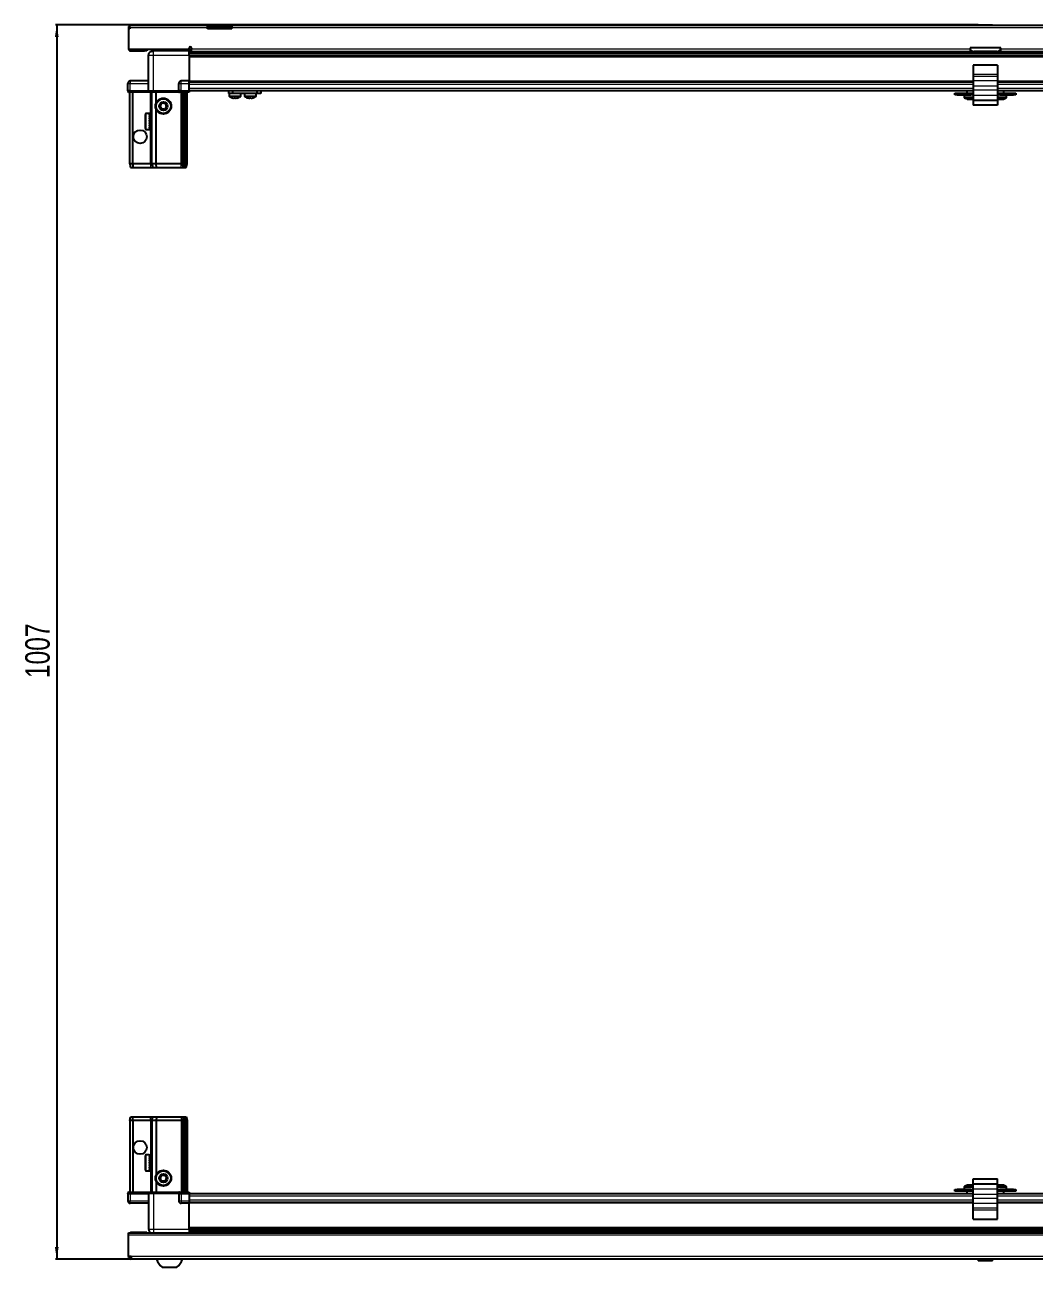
# Model space of a CAD drawing. Header units: millimetres. Extents: x 1214 to 5587, y -75 to 1843.
# Drawn here: x 1286 to 2110, y -75 to 938 of the extents above; entities that cross this region are included whole.
import ezdxf

# ---------------------------------------------------------------- set-up
doc = ezdxf.new("R2010")
doc.units = ezdxf.units.MM
doc.layers.add('FORMAT', color=7, linetype='Continuous')
doc.styles.add('SLDTEXTSTYLE0', font='TXT', dxfattribs={"width": 0.75})
doc.dimstyles.new('SLDDIMSTYLE0', dxfattribs={"dimtxt": 20, "dimasz": 10, "dimexe": 0, "dimexo": 0.0625, "dimgap": 5, "dimtad": 2, "dimdec": 1, "dimrnd": 1e-09, "dimzin": 12, "dimdsep": 46, "dimtxsty": 'SLDTEXTSTYLE0', "dimsah": 1, "dimcen": 0.09, "dimadec": 0, "dimazin": 3, "dimtfac": 1, "dimtofl": 0, "dimtmove": 0, "dimatfit": 3, "dimfxl": 0, "dimfrac": 2, "dimtolj": 1, "dimtzin": 12, "dimarcsym": 0})

# ---------------------------------------------------------------- blocks, each defined once
blk = doc.blocks.new('_D_9')
at = {"layer": 'FORMAT'}
for p, q in [((2064.1, 938.2), (1310.9, 938.2)), ((1311.9, 938.2), (1311.9, -68.8)), ((1372.5, -68.8), (1310.9, -68.8))]:
    blk.add_line(p, q, dxfattribs=at)
for points in [[(1311.9, 938.2), (1310.3, 928.2), (1313.4, 928.2)], [(1311.9, -68.8), (1313.4, -58.8), (1310.3, -58.8)]]:
    blk.add_solid(points, dxfattribs=at)
at = {"layer": 'FORMAT', "insert": (1286.1, 405.2), "char_height": 20, "attachment_point": 1, "rotation": 90, "style": 'SLDTEXTSTYLE0'}
blk.add_mtext('1007', dxfattribs=at)

msp = doc.modelspace()

# ---------------------------------------------------------------- linework, layer by layer
at = {"color": 7, "linetype": 'Continuous', "lineweight": 25}
for p, q in [((1371.37, 935.84), (1370.37, 935.84)), ((1370.37, 935.84), (1370.37, 934.94)), ((1370.37, 934.94), (1370.37, 918.44)), ((1371.37, 934.94), (1370.37, 934.94)), ((1371.37, 935.84), (1371.37, 934.94)), ((1371.97, 937.94), (1434.87, 937.94)), ((1434.87, 935.84), (1434.87, 937.94)), ((1434.87, 937.94), (1444.87, 937.94)), ((1444.87, 936.44), (1434.87, 936.44)), ((1434.87, 934.94), (1434.87, 935.84)), ((1454.87, 934.94), (1434.87, 934.94)), ((1444.87, 937.94), (1454.87, 937.94)), ((1454.87, 936.44), (1444.87, 936.44)), ((1454.87, 937.94), (2684.87, 937.94)), ((1454.87, 937.94), (1454.87, 935.84)), ((1454.87, 934.94), (1454.87, 935.84)), ((2064.09, 938.24), (2064.09, 937.94)), ((2064.09, 938.24), (2075.66, 938.24)), ((2075.66, 937.94), (2075.66, 938.24)), ((1370.37, 918.44), (1419.87, 918.44)), ((1372.47, 916.94), (1383.37, 916.94)), ((1385.37, 916.94), (1383.37, 916.94)), ((1385.37, 918.44), (1385.37, 916.94)), ((1386.87, 884.44), (1386.87, 913.44)), ((1390.62, 918.44), (1390.62, 916.94)), ((1419.87, 916.94), (1390.87, 916.94)), ((1417.12, 916.94), (1417.12, 918.44)), ((1419.87, 918.44), (1419.87, 919.29)), ((1419.87, 918.44), (1419.87, 916.94)), ((1419.87, 916.29), (1443.75, 916.29)), ((2719.87, 914.49), (1419.87, 914.49)), ((2719.87, 914.46), (1419.87, 914.46)), ((1419.87, 913.44), (1419.87, 892.44)), ((1421.87, 919.29), (1421.87, 918.54)), ((1421.87, 916.44), (1421.87, 918.54)), ((1421.87, 916.44), (2057.37, 916.44)), ((1438.38, 916.44), (1438.38, 916.29)), ((1438.54, 916.44), (1438.54, 916.29)), ((1438.74, 916.44), (1438.74, 916.29)), ((1439.29, 916.44), (1439.29, 916.29)), ((1439.71, 916.44), (1439.71, 916.29)), ((1440.6, 916.44), (1440.6, 916.29)), ((1441.18, 916.44), (1441.18, 916.29)), ((1442.32, 916.44), (1442.32, 916.29)), ((1443.01, 916.44), (1443.01, 916.29)), ((1443.75, 916.29), (1444.29, 916.29)), ((1444.29, 916.44), (1444.29, 916.29)), ((1444.29, 916.29), (1444.3, 916.29)), ((1444.3, 916.29), (1445.03, 916.29)), ((1444.48, 916.44), (1444.48, 916.29)), ((1444.98, 916.44), (1444.98, 916.29)), ((1445.03, 916.44), (1445.03, 916.29)), ((1445.03, 916.29), (1446, 916.29)), ((1445.03, 916.29), (1445.03, 916.29)), ((1446, 916.29), (2693.75, 916.29)), ((1446.32, 916.44), (1446.32, 916.29)), ((1446.33, 916.44), (1446.33, 916.29)), ((1447.03, 916.44), (1447.03, 916.29)), ((1448.21, 916.44), (1448.21, 916.29)), ((1448.82, 916.44), (1448.82, 916.29)), ((1449.77, 916.44), (1449.77, 916.29)), ((1450.22, 916.44), (1450.22, 916.29)), ((1450.85, 916.44), (1450.85, 916.29)), ((1451.1, 916.44), (1451.1, 916.29)), ((1451.35, 916.44), (1451.35, 916.29)), ((1451.37, 916.44), (1451.37, 916.29)), ((2082.37, 919.44), (2057.37, 919.44)), ((2057.37, 919.44), (2057.37, 918.54)), ((2057.37, 918.54), (2057.37, 916.44)), ((2079.37, 916.44), (2060.37, 916.44)), ((2082.37, 918.54), (2082.37, 919.44)), ((2082.37, 916.44), (2082.37, 918.54)), ((2082.37, 916.44), (2717.87, 916.44)), ((2079.87, 905.39), (2059.87, 905.39)), ((2059.87, 905.39), (2059.87, 897.66)), ((2079.87, 905.39), (2079.87, 897.66)), ((1386.87, 892.44), (1371.87, 892.44)), ((1419.87, 892.44), (1413.37, 892.44)), ((1419.87, 890.44), (1419.87, 892.44)), ((2059.87, 897.66), (2059.87, 896.22)), ((2059.87, 896.22), (2059.87, 892.45)), ((2059.87, 892.45), (2059.87, 888.12)), ((2079.87, 897.66), (2079.87, 896.22)), ((2079.87, 896.22), (2079.87, 892.45)), ((2079.87, 892.45), (2079.87, 888.12)), ((1369.87, 884.44), (1369.87, 890.44)), ((1369.87, 884.44), (1369.87, 884.1)), ((1371.87, 884.44), (1369.87, 884.44)), ((1369.87, 884.44), (1369.87, 884.1)), ((1369.87, 884.44), (1369.87, 884.44)), ((1369.87, 884.1), (1370.37, 883.24)), ((1369.87, 884.1), (1370.37, 883.24)), ((1370.37, 883.24), (1371.87, 883.24)), ((1371.37, 824.94), (1371.37, 883.24)), ((1371.87, 884.44), (1386.67, 884.44)), ((1386.67, 883.24), (1371.87, 883.24)), ((1373.87, 824.94), (1373.87, 883.24)), ((1386.67, 884.44), (1386.87, 884.44)), ((1386.87, 883.24), (1386.67, 883.24)), ((1386.87, 884.44), (1386.87, 883.24)), ((1386.87, 884.44), (1390.87, 884.44)), ((1390.87, 883.24), (1386.87, 883.24)), ((1389.37, 824.94), (1389.37, 883.24)), ((1390.87, 884.44), (1411.17, 884.44)), ((1411.17, 883.24), (1390.87, 883.24)), ((1392.87, 874.44), (1392.87, 883.24)), ((1411.17, 884.44), (1411.37, 884.44)), ((1411.37, 883.24), (1411.17, 883.24)), ((1411.37, 884.44), (1411.37, 890.44)), ((1411.37, 884.44), (1411.37, 883.24)), ((1413.37, 884.44), (1411.37, 884.44)), ((1411.37, 884.44), (1413.37, 884.44)), ((1411.37, 883.24), (1412.05, 883.24)), ((1419.87, 883.24), (1412.05, 883.24)), ((1413.37, 884.44), (1419.87, 884.44)), ((1413.37, 884.1), (1419.87, 884.1)), ((1414.37, 824.94), (1414.37, 883.24)), ((1415.37, 824.94), (1415.37, 883.24)), ((1416.87, 824.94), (1416.87, 883.24)), ((1418.37, 824.94), (1418.37, 883.24)), ((1419.87, 891.79), (2059.87, 891.79)), ((1419.87, 884.44), (1419.87, 890.44)), ((1419.87, 884.59), (2059.87, 884.59)), ((1419.87, 884.44), (1419.87, 884.1)), ((1419.87, 884.1), (1419.87, 883.24)), ((1452.32, 882.09), (1452.32, 884.59)), ((1455.32, 882.09), (1452.32, 882.09)), ((1452.67, 882.09), (1452.67, 880.18)), ((1455.32, 884.59), (1455.32, 882.09)), ((1475.52, 882.09), (1455.32, 882.09)), ((1462.17, 880.18), (1462.17, 882.09)), ((1465.12, 882.09), (1465.12, 880.18)), ((1465.17, 882.09), (1465.17, 880.18)), ((1474.67, 880.18), (1474.67, 882.09)), ((1475.52, 882.09), (1475.52, 884.59)), ((1478.52, 882.09), (1475.52, 882.09)), ((1478.52, 884.59), (1478.52, 882.09)), ((2044.87, 881.09), (2044.87, 882.59)), ((2044.87, 882.59), (2046.87, 882.59)), ((2046.87, 882.59), (2046.87, 881.09)), ((2046.87, 882.59), (2058.12, 882.59)), ((2054.87, 884.59), (2054.87, 882.59)), ((2058.12, 881.09), (2058.12, 882.59)), ((2058.12, 882.59), (2059.87, 882.59)), ((2059.87, 888.12), (2059.87, 884.89)), ((2059.87, 884.89), (2059.87, 880.57)), ((2079.87, 891.79), (2719.87, 891.79)), ((2079.87, 888.12), (2079.87, 884.89)), ((2079.87, 884.89), (2079.87, 880.57)), ((2079.87, 884.59), (2719.87, 884.59)), ((2079.87, 882.59), (2081.62, 882.59)), ((2081.62, 882.59), (2081.62, 881.09)), ((2081.62, 882.59), (2092.87, 882.59)), ((2084.87, 882.59), (2084.87, 884.59)), ((2092.87, 881.09), (2092.87, 882.59)), ((2092.87, 882.59), (2094.87, 882.59)), ((2094.87, 882.59), (2094.87, 881.09)), ((2046.87, 881.09), (2044.87, 881.09)), ((2046.87, 881.09), (2058.12, 881.09)), ((2052.62, 881.09), (2052.62, 879.18)), ((2059.87, 881.09), (2058.12, 881.09)), ((2059.87, 880.57), (2059.87, 876.59)), ((2079.87, 876.59), (2059.87, 876.59)), ((2059.87, 876.59), (2059.87, 872.59)), ((2079.87, 872.59), (2059.87, 872.59)), ((2081.62, 881.09), (2079.87, 881.09)), ((2079.87, 880.57), (2079.87, 876.59)), ((2079.87, 877.79), (2080.12, 877.71)), ((2079.87, 876.59), (2079.87, 872.59)), ((2081.62, 881.09), (2092.87, 881.09)), ((2087.12, 879.18), (2087.12, 881.09)), ((2094.87, 881.09), (2092.87, 881.09)), ((1384.17, 853.74), (1384.17, 865.14)), ((1387.87, 865.94), (1384.97, 865.94)), ((1387.37, 865.84), (1387.87, 865.84)), ((1387.37, 865.84), (1387.37, 865.68)), ((1387.37, 865.68), (1387.87, 865.68)), ((1387.37, 865.19), (1387.87, 865.19)), ((1387.37, 865.19), (1387.37, 864.81)), ((1387.37, 864.81), (1387.87, 864.81)), ((1387.37, 863.97), (1387.87, 863.97)), ((1387.37, 863.97), (1387.37, 863.42)), ((1387.37, 863.42), (1387.87, 863.42)), ((1387.37, 862.31), (1387.87, 862.31)), ((1387.37, 862.31), (1387.37, 861.63)), ((1387.37, 861.63), (1387.87, 861.63)), ((1387.87, 865.84), (1387.87, 865.94)), ((1387.87, 865.68), (1387.87, 865.84)), ((1387.87, 865.19), (1387.87, 865.68)), ((1387.87, 864.81), (1387.87, 865.19)), ((1387.87, 863.97), (1387.87, 864.81)), ((1387.87, 863.42), (1387.87, 863.97)), ((1387.97, 863.84), (1387.87, 863.84)), ((1387.87, 862.31), (1387.87, 863.42)), ((1387.87, 861.63), (1387.87, 862.31)), ((1387.87, 860.37), (1387.87, 861.63)), ((1387.97, 862.32), (1387.97, 863.84)), ((1387.97, 855.04), (1387.97, 862.32)), ((1388.86, 862.75), (1388.37, 863.44)), ((1388.37, 855.44), (1388.37, 863.44)), ((1389.34, 863.44), (1388.86, 862.75)), ((1388.86, 856.13), (1388.86, 862.75)), ((1389.37, 863.44), (1389.34, 863.44)), ((1389.34, 855.44), (1389.34, 863.44)), ((1392.87, 824.94), (1392.87, 869.44)), ((1384.97, 852.94), (1387.87, 852.94)), ((1387.37, 860.37), (1387.87, 860.37)), ((1387.37, 860.37), (1387.37, 859.63)), ((1387.37, 860.07), (1387.87, 860.07)), ((1387.37, 859.63), (1387.87, 859.63)), ((1387.37, 858.34), (1387.87, 858.34)), ((1387.37, 858.34), (1387.37, 857.62)), ((1387.37, 858.2), (1387.87, 858.2)), ((1387.37, 857.62), (1387.87, 857.62)), ((1387.37, 856.41), (1387.87, 856.41)), ((1387.37, 856.41), (1387.37, 855.78)), ((1387.37, 855.78), (1387.87, 855.78)), ((1387.37, 854.78), (1387.87, 854.78)), ((1387.37, 854.78), (1387.37, 854.3)), ((1387.37, 854.3), (1387.87, 854.3)), ((1387.37, 853.61), (1387.87, 853.61)), ((1387.37, 853.61), (1387.37, 853.32)), ((1387.37, 853.32), (1387.87, 853.32)), ((1387.37, 853), (1387.87, 853)), ((1387.37, 853), (1387.37, 852.94)), ((1387.37, 852.94), (1387.87, 852.94)), ((1387.87, 860.07), (1387.87, 860.37)), ((1387.87, 858.34), (1387.87, 859.63)), ((1387.87, 857.62), (1387.87, 858.2)), ((1387.87, 856.41), (1387.87, 857.62)), ((1387.87, 855.78), (1387.87, 856.41)), ((1387.87, 854.78), (1387.87, 855.78)), ((1387.87, 855.04), (1387.97, 855.04)), ((1387.87, 854.3), (1387.87, 854.78)), ((1387.87, 853.61), (1387.87, 854.3)), ((1387.87, 853.32), (1387.87, 853.61)), ((1387.87, 853), (1387.87, 853.32)), ((1387.87, 852.94), (1387.87, 853)), ((1387.87, 852.94), (1387.87, 852.94)), ((1388.37, 855.44), (1388.86, 856.13)), ((1388.86, 856.13), (1389.34, 855.44)), ((1389.34, 855.44), (1389.37, 855.44)), ((1371.37, 824.94), (1372.18, 821.94)), ((1373.87, 824.94), (1371.37, 824.94)), ((1372.18, 821.94), (1374.03, 821.94)), ((1388.37, 824.94), (1373.87, 824.94)), ((1373.87, 824.94), (1374.03, 821.94)), ((1374.03, 821.94), (1388.37, 821.94)), ((1389.37, 824.94), (1388.37, 824.94)), ((1388.37, 821.94), (1390.18, 821.94)), ((1392.87, 824.94), (1389.37, 824.94)), ((1389.37, 824.94), (1390.18, 821.94)), ((1390.18, 821.94), (1393.21, 821.94)), ((1413.37, 824.94), (1392.87, 824.94)), ((1393.21, 821.94), (1392.87, 824.94)), ((1393.21, 821.94), (1413.37, 821.94)), ((1414.37, 824.94), (1413.37, 824.94)), ((1413.37, 821.94), (1415.18, 821.94)), ((1415.37, 824.94), (1414.37, 824.94)), ((1415.18, 821.94), (1414.37, 824.94)), ((1415.18, 821.94), (1415.92, 821.94)), ((1416.87, 824.94), (1415.37, 824.94)), ((1415.92, 821.94), (1415.37, 824.94)), ((1415.92, 821.94), (1416.42, 821.94)), ((1416.42, 821.94), (1416.87, 824.94)), ((1416.42, 821.94), (1417.57, 821.94)), ((1418.37, 824.94), (1416.87, 824.94)), ((1417.57, 821.94), (1418.37, 824.94)), ((1371.37, 44.24), (1372.18, 47.24)), ((1371.37, 44.24), (1371.37, -14.06)), ((1373.87, 44.24), (1371.37, 44.24)), ((1372.18, 47.24), (1374.03, 47.24)), ((1373.87, 44.24), (1374.03, 47.24)), ((1373.87, 44.24), (1373.87, -14.06)), ((1388.37, 44.24), (1373.87, 44.24)), ((1374.03, 47.24), (1388.37, 47.24)), ((1388.37, 47.24), (1390.18, 47.24)), ((1389.37, 44.24), (1388.37, 44.24)), ((1389.37, 44.24), (1390.18, 47.24)), ((1392.87, 44.24), (1389.37, 44.24)), ((1389.37, 44.24), (1389.37, -14.06)), ((1390.18, 47.24), (1393.21, 47.24)), ((1393.21, 47.24), (1392.87, 44.24)), ((1392.87, 44.24), (1392.87, -0.26)), ((1413.37, 44.24), (1392.87, 44.24)), ((1393.21, 47.24), (1413.37, 47.24)), ((1413.37, 47.24), (1415.18, 47.24)), ((1414.37, 44.24), (1413.37, 44.24)), ((1415.18, 47.24), (1414.37, 44.24)), ((1414.37, 44.24), (1414.37, -14.06)), ((1415.37, 44.24), (1414.37, 44.24)), ((1415.18, 47.24), (1415.92, 47.24)), ((1415.92, 47.24), (1415.37, 44.24)), ((1415.37, 44.24), (1415.37, -14.06)), ((1416.87, 44.24), (1415.37, 44.24)), ((1415.92, 47.24), (1416.42, 47.24)), ((1416.42, 47.24), (1417.57, 47.24)), ((1416.42, 47.24), (1416.87, 44.24)), ((1416.87, 44.24), (1416.87, -14.06)), ((1418.37, 44.24), (1416.87, 44.24)), ((1417.57, 47.24), (1418.37, 44.24)), ((1418.37, 44.24), (1418.37, -14.06)), ((1384.17, 4.04), (1384.17, 15.44)), ((1387.37, 16.24), (1384.97, 16.24)), ((1387.37, 16.24), (1387.37, 16.23)), ((1387.37, 16.23), (1387.87, 16.23)), ((1387.37, 16.04), (1387.87, 16.04)), ((1387.37, 16.04), (1387.37, 15.82)), ((1387.37, 15.82), (1387.87, 15.82)), ((1387.37, 15.25), (1387.87, 15.25)), ((1387.37, 15.25), (1387.37, 14.82)), ((1387.37, 14.82), (1387.87, 14.82)), ((1387.37, 13.91), (1387.87, 13.91)), ((1387.37, 13.91), (1387.37, 13.32)), ((1387.37, 13.32), (1387.87, 13.32)), ((1387.37, 12.17), (1387.87, 12.17)), ((1387.37, 12.17), (1387.37, 11.47)), ((1387.37, 11.47), (1387.87, 11.47)), ((1387.37, 10.19), (1387.87, 10.19)), ((1387.37, 10.19), (1387.37, 9.45)), ((1387.87, 16.04), (1387.87, 16.23)), ((1387.87, 15.82), (1387.87, 16.04)), ((1387.87, 15.25), (1387.87, 15.82)), ((1387.87, 14.82), (1387.87, 15.25)), ((1387.87, 13.91), (1387.87, 14.82)), ((1387.97, 14.14), (1387.87, 14.14)), ((1387.87, 13.32), (1387.87, 13.91)), ((1387.87, 12.17), (1387.87, 13.32)), ((1387.87, 11.47), (1387.87, 12.17)), ((1387.87, 10.19), (1387.87, 11.47)), ((1387.87, 10.04), (1387.87, 10.19)), ((1387.97, 5.34), (1387.97, 14.14)), ((1388.86, 13.05), (1388.37, 13.74)), ((1388.37, 5.74), (1388.37, 13.74)), ((1389.34, 13.74), (1388.86, 13.05)), ((1388.86, 6.43), (1388.86, 13.05)), ((1389.37, 13.74), (1389.34, 13.74)), ((1389.34, 5.74), (1389.34, 13.74)), ((1384.97, 3.24), (1387.37, 3.24)), ((1387.37, 10.04), (1387.87, 10.04)), ((1387.37, 9.54), (1387.87, 9.54)), ((1387.37, 9.45), (1387.87, 9.45)), ((1387.37, 8.16), (1387.87, 8.16)), ((1387.37, 8.16), (1387.37, 7.46)), ((1387.37, 7.46), (1387.87, 7.46)), ((1387.37, 6.29), (1387.87, 6.29)), ((1387.37, 6.29), (1387.37, 5.69)), ((1387.37, 5.69), (1387.87, 5.69)), ((1387.37, 4.76), (1387.87, 4.76)), ((1387.37, 4.76), (1387.37, 4.31)), ((1387.37, 4.31), (1387.87, 4.31)), ((1387.37, 3.71), (1387.87, 3.71)), ((1387.37, 3.71), (1387.37, 3.47)), ((1387.37, 3.47), (1387.87, 3.47)), ((1387.37, 3.25), (1387.87, 3.25)), ((1387.37, 3.25), (1387.37, 3.24)), ((1387.37, 3.24), (1387.87, 3.24)), ((1387.87, 9.45), (1387.87, 9.54)), ((1387.87, 8.16), (1387.87, 9.45)), ((1387.87, 7.46), (1387.87, 8.16)), ((1387.87, 6.29), (1387.87, 7.46)), ((1387.87, 5.69), (1387.87, 6.29)), ((1387.87, 4.76), (1387.87, 5.69)), ((1387.87, 5.34), (1387.97, 5.34)), ((1387.87, 4.31), (1387.87, 4.76)), ((1387.87, 3.71), (1387.87, 4.31)), ((1387.87, 3.47), (1387.87, 3.71)), ((1387.87, 3.25), (1387.87, 3.47)), ((1387.87, 3.24), (1387.87, 3.25)), ((1388.37, 5.74), (1388.86, 6.43)), ((1388.86, 6.43), (1389.34, 5.74)), ((1389.34, 5.74), (1389.37, 5.74)), ((1392.87, -5.26), (1392.87, -14.06)), ((2052.62, -10.01), (2052.62, -11.91)), ((2058.55, -8.43), (2058.55, -8.43)), ((2059.87, -3.41), (2079.87, -3.41)), ((2059.87, -7.41), (2059.87, -3.41)), ((2059.87, -7.41), (2079.87, -7.41)), ((2059.87, -11.4), (2059.87, -7.41)), ((2079.87, -7.41), (2079.87, -3.41)), ((2079.87, -11.4), (2079.87, -7.41)), ((2083.55, -8.43), (2083.55, -8.43)), ((2087.12, -11.91), (2087.12, -10.01)), ((1370.37, -14.06), (1369.87, -14.93)), ((1369.87, -15.26), (1369.87, -14.93)), ((1369.87, -15.26), (1371.87, -15.26)), ((1369.87, -15.26), (1369.87, -21.26)), ((1371.87, -14.06), (1370.37, -14.06)), ((1371.87, -14.06), (1386.67, -14.06)), ((1386.67, -15.26), (1371.87, -15.26)), ((1371.87, -15.26), (1386.67, -15.26)), ((1386.67, -14.06), (1386.87, -14.06)), ((1386.87, -15.26), (1386.67, -15.26)), ((1386.87, -15.26), (1386.87, -14.06)), ((1386.87, -14.06), (1390.87, -14.06)), ((1390.87, -15.26), (1386.87, -15.26)), ((1386.87, -15.26), (1386.87, -44.26)), ((1390.87, -14.06), (1411.17, -14.06)), ((1411.17, -15.26), (1390.87, -15.26)), ((1411.17, -14.06), (1411.37, -14.06)), ((1411.37, -15.26), (1411.17, -15.26)), ((1411.37, -15.26), (1411.37, -14.06)), ((1412.05, -14.06), (1411.37, -14.06)), ((1411.37, -15.26), (1413.37, -15.26)), ((1411.37, -15.26), (1411.37, -21.26)), ((1412.05, -14.06), (1419.87, -14.06)), ((1419.87, -14.93), (1413.37, -14.93)), ((1419.87, -15.26), (1413.37, -15.26)), ((1413.37, -15.26), (1419.87, -15.26)), ((1419.87, -14.06), (1419.87, -14.93)), ((1419.87, -14.93), (1419.87, -14.93)), ((1419.87, -15.26), (1419.87, -14.93)), ((1419.87, -15.26), (1419.87, -15.26)), ((1419.87, -15.26), (1419.87, -21.26)), ((2059.87, -15.41), (1419.87, -15.41)), ((2044.87, -13.41), (2044.87, -11.91)), ((2044.87, -11.91), (2046.87, -11.91)), ((2046.87, -13.41), (2044.87, -13.41)), ((2046.87, -11.91), (2046.87, -13.41)), ((2058.12, -11.91), (2046.87, -11.91)), ((2058.12, -13.41), (2046.87, -13.41)), ((2054.87, -13.41), (2054.87, -15.41)), ((2058.12, -13.41), (2058.12, -11.91)), ((2058.12, -11.91), (2059.87, -11.91)), ((2059.87, -13.41), (2058.12, -13.41)), ((2059.87, -15.72), (2059.87, -11.4)), ((2059.87, -18.95), (2059.87, -15.72)), ((2059.87, -23.27), (2059.87, -18.95)), ((2079.87, -15.72), (2079.87, -11.4)), ((2079.87, -11.91), (2081.62, -11.91)), ((2081.62, -13.41), (2079.87, -13.41)), ((2719.87, -15.41), (2079.87, -15.41)), ((2079.87, -18.95), (2079.87, -15.72)), ((2079.87, -23.27), (2079.87, -18.95)), ((2081.62, -11.91), (2081.62, -13.41)), ((2092.87, -11.91), (2081.62, -11.91)), ((2092.87, -13.41), (2081.62, -13.41)), ((2084.87, -15.41), (2084.87, -13.41)), ((2092.87, -13.41), (2092.87, -11.91)), ((2092.87, -11.91), (2094.87, -11.91)), ((2094.87, -13.41), (2092.87, -13.41)), ((2094.87, -11.91), (2094.87, -13.41)), ((1386.87, -23.26), (1371.87, -23.26)), ((1419.87, -23.26), (1413.37, -23.26)), ((1419.87, -21.26), (1419.87, -23.26)), ((2059.87, -22.61), (1419.87, -22.61)), ((1419.87, -44.26), (1419.87, -23.26)), ((2059.87, -27.05), (2059.87, -23.27)), ((2059.87, -28.49), (2059.87, -27.05)), ((2059.87, -36.21), (2059.87, -28.49)), ((2719.87, -22.61), (2079.87, -22.61)), ((2079.87, -27.05), (2079.87, -23.27)), ((2079.87, -28.49), (2079.87, -27.05)), ((2079.87, -36.21), (2079.87, -28.49)), ((2059.87, -36.21), (2079.87, -36.21)), ((1370.37, -49.36), (1370.37, -47.26)), ((1370.37, -47.26), (2769.37, -47.26)), ((1370.37, -66.66), (1370.37, -49.36)), ((1385.37, -47.16), (1372.47, -47.16)), ((1385.37, -47.16), (1385.37, -47.26)), ((1419.87, -45.29), (2719.87, -45.29)), ((1419.87, -45.32), (2719.87, -45.32)), ((1443.75, -47.11), (1419.87, -47.11)), ((1438.37, -47.26), (1438.37, -47.11)), ((1438.41, -47.26), (1438.41, -47.11)), ((1438.68, -47.26), (1438.68, -47.11)), ((1438.95, -47.26), (1438.95, -47.11)), ((1439.6, -47.26), (1439.6, -47.11)), ((1440.06, -47.26), (1440.06, -47.11)), ((1441.03, -47.26), (1441.03, -47.11)), ((1441.65, -47.26), (1441.65, -47.11)), ((1442.83, -47.26), (1442.83, -47.11)), ((1443.49, -47.26), (1443.49, -47.11)), ((1443.55, -47.26), (1443.55, -47.11)), ((1444.84, -47.11), (1443.75, -47.11)), ((1445.57, -47.11), (1444.84, -47.11)), ((1444.84, -47.26), (1444.84, -47.11)), ((1444.84, -47.11), (1444.84, -47.11)), ((1444.85, -47.26), (1444.85, -47.11)), ((1445.35, -47.26), (1445.35, -47.11)), ((1445.58, -47.11), (1445.57, -47.11)), ((1445.58, -47.26), (1445.58, -47.11)), ((1446, -47.11), (1445.58, -47.11)), ((2693.75, -47.11), (1446, -47.11)), ((1446.85, -47.26), (1446.85, -47.11)), ((1447.54, -47.26), (1447.54, -47.11)), ((1448.67, -47.26), (1448.67, -47.11)), ((1449.24, -47.26), (1449.24, -47.11)), ((1450.11, -47.26), (1450.11, -47.11)), ((1450.52, -47.26), (1450.52, -47.11)), ((1451.05, -47.26), (1451.05, -47.11)), ((1451.24, -47.26), (1451.24, -47.11)), ((1451.37, -47.26), (1451.37, -47.11)), ((1372.47, -66.66), (1370.37, -66.66)), ((1372.47, -66.66), (1372.47, -68.76)), ((2767.27, -68.76), (1372.47, -68.76)), ((2065.07, -68.76), (2064.09, -69.75)), ((2064.09, -69.75), (2064.09, -70.26)), ((2075.66, -69.75), (2064.09, -69.75)), ((2075.66, -70.26), (2064.09, -70.26)), ((2075.66, -69.75), (2074.67, -68.76)), ((2075.66, -70.26), (2075.66, -69.75)), ((1397.87, -75.36), (1409.87, -75.36))]:
    msp.add_line(p, q, dxfattribs=at)
at = {"color": 8, "linetype": 'Continuous', "lineweight": 18}
for p, q in [((1434.87, 935.84), (1371.37, 935.84)), ((1444.87, 936.44), (1444.87, 937.94)), ((2684.87, 935.84), (1454.87, 935.84)), ((1372.47, 918.44), (1372.47, 916.94)), ((1383.37, 916.94), (1383.37, 918.44)), ((1390.87, 913.44), (1419.87, 913.44)), ((1390.87, 884.44), (1390.87, 913.44)), ((1419.87, 916.94), (1421.87, 916.94)), ((2719.87, 915.7), (1419.87, 915.7)), ((1419.87, 913.25), (2719.87, 913.25)), ((1421.87, 918.54), (2057.37, 918.54)), ((2057.37, 916.94), (2058.72, 916.94)), ((2081.03, 916.94), (2082.37, 916.94)), ((2082.37, 918.54), (2717.87, 918.54)), ((2719.87, 911.84), (1419.87, 911.84)), ((1371.87, 892.44), (1371.87, 890.44)), ((1413.37, 890.44), (1413.37, 892.44)), ((1419.87, 892.44), (2059.87, 892.44)), ((2079.87, 897.66), (2059.87, 897.66)), ((2079.87, 896.22), (2059.87, 896.22)), ((2079.87, 892.45), (2059.87, 892.45)), ((2079.87, 892.44), (2719.87, 892.44)), ((1369.87, 890.44), (1371.87, 890.44)), ((1371.87, 890.44), (1386.87, 890.44)), ((1371.87, 884.44), (1371.87, 890.44)), ((1371.87, 884.44), (1371.87, 883.24)), ((1386.67, 883.24), (1386.67, 884.44)), ((1388.37, 863.44), (1388.37, 883.24)), ((1390.87, 884.44), (1390.87, 883.24)), ((1411.17, 883.24), (1411.17, 884.44)), ((1411.37, 890.44), (1413.37, 890.44)), ((1413.37, 890.44), (1419.87, 890.44)), ((1413.37, 884.44), (1413.37, 890.44)), ((1413.37, 884.44), (1413.37, 884.1)), ((1413.37, 824.94), (1413.37, 883.24)), ((1419.87, 889.79), (2059.87, 889.79)), ((1419.87, 886.59), (2059.87, 886.59)), ((2079.87, 888.12), (2059.87, 888.12)), ((2079.87, 884.89), (2059.87, 884.89)), ((2079.87, 889.79), (2719.87, 889.79)), ((2079.87, 886.59), (2719.87, 886.59)), ((1462.17, 880.18), (1452.67, 880.18)), ((1461.98, 879.81), (1452.87, 879.81)), ((1465.17, 880.18), (1465.12, 880.18)), ((1474.67, 880.18), (1465.17, 880.18)), ((1465.37, 879.81), (1465.32, 879.81)), ((1474.48, 879.81), (1465.37, 879.81)), ((2059.87, 879.18), (2052.62, 879.18)), ((2059.87, 878.81), (2052.82, 878.81)), ((2079.87, 880.57), (2059.87, 880.57)), ((2087.12, 879.18), (2079.87, 879.18)), ((2086.93, 878.81), (2079.87, 878.81)), ((1384.97, 852.94), (1384.97, 865.94)), ((1388.37, 824.94), (1388.37, 855.44)), ((1388.37, 824.94), (1388.37, 821.94)), ((1413.37, 821.94), (1413.37, 824.94)), ((1388.37, 44.24), (1388.37, 47.24)), ((1388.37, 44.24), (1388.37, 13.74)), ((1413.37, 47.24), (1413.37, 44.24)), ((1413.37, 44.24), (1413.37, -14.06)), ((1384.97, 3.24), (1384.97, 16.24)), ((1388.37, 5.74), (1388.37, -14.06)), ((2052.62, -10.01), (2057.37, -10.01)), ((2052.82, -9.64), (2057.37, -9.64)), ((2057.37, -9.64), (2059.87, -9.64)), ((2057.37, -10.01), (2059.87, -10.01)), ((2079.87, -9.64), (2082.37, -9.64)), ((2079.87, -10.01), (2082.37, -10.01)), ((2082.37, -9.64), (2086.93, -9.64)), ((2082.37, -10.01), (2087.12, -10.01)), ((1371.87, -15.26), (1371.87, -14.06)), ((1371.87, -15.26), (1371.87, -21.26)), ((1386.67, -15.26), (1386.67, -14.06)), ((1390.87, -15.26), (1390.87, -14.06)), ((1390.87, -15.26), (1390.87, -44.26)), ((1411.17, -15.26), (1411.17, -14.06)), ((1413.37, -15.26), (1413.37, -14.93)), ((1413.37, -15.26), (1413.37, -21.26)), ((1419.87, -15.26), (1419.87, -14.93)), ((2059.87, -17.41), (1419.87, -17.41)), ((2059.87, -11.4), (2079.87, -11.4)), ((2059.87, -15.72), (2079.87, -15.72)), ((2059.87, -18.95), (2079.87, -18.95)), ((2719.87, -17.41), (2079.87, -17.41)), ((1369.87, -21.26), (1371.87, -21.26)), ((1371.87, -21.26), (1386.87, -21.26)), ((1371.87, -23.26), (1371.87, -21.26)), ((1411.37, -21.26), (1413.37, -21.26)), ((1413.37, -21.26), (1419.87, -21.26)), ((1413.37, -21.26), (1413.37, -23.26)), ((2059.87, -20.61), (1419.87, -20.61)), ((2059.87, -23.26), (1419.87, -23.26)), ((2059.87, -23.27), (2079.87, -23.27)), ((2059.87, -27.05), (2079.87, -27.05)), ((2059.87, -28.49), (2079.87, -28.49)), ((2719.87, -20.61), (2079.87, -20.61)), ((2719.87, -23.26), (2079.87, -23.26)), ((2769.37, -49.36), (1370.37, -49.36)), ((1372.47, -47.26), (1372.47, -47.16)), ((1390.87, -44.26), (1419.87, -44.26)), ((1419.87, -42.67), (2719.87, -42.67)), ((2719.87, -44.08), (1419.87, -44.08)), ((1419.87, -46.53), (2719.87, -46.53)), ((2767.27, -66.66), (1372.47, -66.66))]:
    msp.add_line(p, q, dxfattribs=at)
at = {"color": 7, "linetype": 'Continuous', "lineweight": 25, "flags": 128}
for points in [[(2059.87, -8.61), (2059.87, -8.61), (2059.55, -8.52)], [(2080.22, -8.51), (2079.9, -8.6), (2079.87, -8.61)], [(1372.47, -47.16), (1372.06, -47.2), (1371.83, -47.26)]]:
    msp.add_lwpolyline(points, dxfattribs=at)
at = {"color": 7, "linetype": 'Continuous', "lineweight": 25}
for centre, radius in [((1398.87, 871.94), 6.5), ((1398.87, 871.94), 3.46), ((1379.87, 846.94), 5.5), ((1379.87, 22.24), 5.5), ((1398.87, -2.76), 6.5), ((1398.87, -2.76), 3.46)]:
    msp.add_circle(centre, radius, dxfattribs=at)
at = {"color": 8, "linetype": 'Continuous', "lineweight": 18}
for centre in [(1398.87, 871.94), (1398.87, -2.76)]:
    msp.add_circle(centre, 5.7, dxfattribs=at)
at = {"color": 7, "linetype": 'Continuous', "lineweight": 25}
for centre, radius, start, end in [((1372.47, 919.04), 2.1, 196.60155, 270), ((1420.87, 919.29), 1, 0, 180), ((2060.37, 919.44), 3, 180, 270), ((2079.37, 919.44), 3, 270, 360), ((1371.87, 890.44), 2, 90, 180), ((1413.37, 890.44), 2, 90, 180), ((1398.87, 871.94), 2.5, 134.92207, 194.92207), ((1398.87, 871.94), 2.5, 74.92207, 134.92207), ((1398.87, 871.94), 2.5, 14.92207, 74.92207), ((1398.87, 871.94), 2.5, 314.92207, 14.92207), ((1453.12, 880.18), 0.45, 180, 235.28209), ((1457.42, 886.39), 8, 235.28209, 258.9392), ((1457.42, 886.39), 8, 281.00757, 304.71791), ((1461.72, 880.18), 0.45, 304.71791, 0), ((1465.57, 880.18), 0.45, 180, 235.28209), ((1465.62, 880.18), 0.45, 180, 235.28209), ((1469.87, 886.39), 8, 235.28209, 256.54113), ((1469.92, 886.39), 8, 235.28209, 259.06255), ((1469.92, 886.39), 8, 280.87532, 304.71791), ((1474.22, 880.18), 0.45, 304.71791, 0), ((2053.07, 879.18), 0.45, 180, 235.28209), ((2057.37, 885.39), 8, 235.28209, 259.10263), ((2057.37, 885.39), 8, 280.79755, 288.20996), ((2082.37, 885.39), 8, 286.33055, 304.71791), ((2086.67, 879.18), 0.45, 304.71791, 0), ((1384.97, 865.14), 0.8, 90, 180), ((1388.37, 863.84), 0.4, 180, 270), ((1398.87, 871.94), 2.5, 194.92207, 254.92207), ((1398.87, 871.94), 2.5, 254.92207, 314.92207), ((1384.97, 853.74), 0.8, 180, 270), ((1388.37, 855.04), 0.4, 90, 180), ((1384.97, 15.44), 0.8, 90, 180), ((1388.37, 14.14), 0.4, 180, 270), ((1384.97, 4.04), 0.8, 180, 270), ((1388.37, 5.34), 0.4, 90, 180), ((1398.87, -2.76), 2.5, 147.37605, 207.37605), ((1398.87, -2.76), 2.5, 207.37605, 267.37605), ((1398.87, -2.76), 2.5, 87.37605, 147.37605), ((1398.87, -2.76), 2.5, 267.37605, 327.37605), ((1398.87, -2.76), 2.5, 27.37605, 87.37605), ((1398.87, -2.76), 2.5, 327.37605, 27.37605), ((2053.07, -10.01), 0.45, 124.71791, 180), ((2057.37, -16.21), 8, 105.59831, 124.71791), ((2082.37, -16.21), 8, 55.28209, 74.20809), ((2086.67, -10.01), 0.45, 0, 55.28209), ((1371.87, -21.26), 2, 180, 270), ((1413.37, -21.26), 2, 180, 270), ((1372.47, -66.66), 2.1, 180, 270), ((1372.47, -66.66), 0.6, 180, 270), ((1404.9, -65.74), 11.91, 194.70035, 233.8734), ((1402.85, -65.74), 11.91, 306.1266, 345.29965)]:
    msp.add_arc(centre, radius, start, end, dxfattribs=at)
for centre, start_param, end_param in [((1413.37, 880.64), 0, 0.7227342), ((1413.37, -11.47), 2.4188584, 3.1415927)]:
    msp.add_ellipse(centre, major_axis=(0, 3.46), ratio=0.5773503, start_param=start_param, end_param=end_param, dxfattribs=at)
for points, knots in [([(1371.96, 937.84), (1371.89, 937.83), (1371.57, 937.79), (1371.09, 937.46), (1370.62, 936.91), (1370.4, 936.33), (1370.38, 935.96), (1370.37, 935.84)], [0, 0, 0, 0, 0.0862, 0.3453145, 0.6044258, 0.863537, 1, 1, 1, 1]), ([(1371.37, 935.84), (1371.42, 936.09), (1371.51, 936.58), (1371.64, 937.22), (1371.77, 937.69), (1371.88, 937.91), (1371.95, 937.93), (1371.97, 937.94)], [0, 0, 0, 0, 0.2302553, 0.4485219, 0.6667858, 0.8850496, 1, 1, 1, 1]), ([(1386.87, 913.44), (1386.92, 913.88), (1386.99, 914.55), (1387.43, 915.37), (1387.88, 915.93), (1388.44, 916.38), (1389.26, 916.82), (1389.93, 916.89), (1390.37, 916.94)], [0, 0, 0, 0, 0.23945684, 0.36836066, 0.5, 0.63163934, 0.76054316, 1, 1, 1, 1]), ([(1390.87, 916.94), (1390.81, 916.94), (1390.68, 916.94), (1390.51, 916.94), (1390.4, 916.94), (1390.38, 916.94), (1390.37, 916.94)], [0, 0, 0, 0, 0.2493943, 0.5003335, 0.7501667, 1, 1, 1, 1]), ([(1419.87, 913.44), (1419.87, 913.83), (1419.87, 914.62), (1419.87, 915.67), (1419.87, 916.46), (1419.87, 916.88), (1419.87, 916.92), (1419.87, 916.94)], [0, 0, 0, 0, 0.2146939, 0.4293877, 0.6440816, 0.8587754, 1, 1, 1, 1]), ([(1396.09, 872.69), (1396.45, 873.05), (1397.13, 873.73), (1397.81, 874.41), (1398.13, 874.73)], [0, 0, 0, 0, 0.53468586, 1, 1, 1, 1]), ([(1396.83, 869.9), (1396.74, 870.23), (1396.53, 871.03), (1396.27, 871.99), (1396.12, 872.57), (1396.09, 872.69)], [0, 0, 0, 0, 0.3629006, 0.8668753, 1, 1, 1, 1]), ([(1398.13, 874.73), (1398.63, 874.59), (1399.56, 874.34), (1400.49, 874.09), (1400.92, 873.97)], [0, 0, 0, 0, 0.53468586, 1, 1, 1, 1]), ([(1400.92, 873.97), (1400.95, 873.85), (1401.1, 873.28), (1401.36, 872.31), (1401.57, 871.52), (1401.66, 871.19)], [0, 0, 0, 0, 0.1331247, 0.6370994, 1, 1, 1, 1]), ([(1455.92, 878.53), (1455.92, 878.53), (1455.92, 878.53), (1455.79, 878.56), (1455.61, 878.61), (1455.46, 878.66), (1455.38, 878.7), (1455.37, 878.71), (1455.37, 878.71), (1455.38, 878.71), (1455.41, 878.71), (1455.48, 878.69), (1455.77, 878.62), (1456.15, 878.55), (1456.56, 878.52), (1456.83, 878.55), (1456.99, 878.61), (1457.09, 878.68), (1457.17, 878.7), (1457.19, 878.71), (1457.21, 878.71), (1457.23, 878.71), (1457.27, 878.7), (1457.38, 878.67), (1457.53, 878.6), (1457.76, 878.54), (1458.05, 878.52), (1458.4, 878.54), (1458.7, 878.59), (1458.95, 878.64), (1459.06, 878.67), (1459.14, 878.69), (1459.2, 878.7), (1459.23, 878.71), (1459.25, 878.71), (1459.26, 878.71), (1459.26, 878.71)], [0, 0, 0, 0, 0.0260981, 0.0798373, 0.1372046, 0.1783571, 0.1990393, 0.2033396, 0.2076895, 0.2107229, 0.2145438, 0.2214795, 0.2486016, 0.3557772, 0.404897, 0.4544227, 0.54605, 0.5914038, 0.5971187, 0.6013251, 0.6043817, 0.6074438, 0.6119905, 0.6242286, 0.6785193, 0.7597502, 0.8043048, 0.8490258, 0.923625, 0.9513598, 0.9687075, 0.9799959, 0.9911421, 0.9954732, 0.998845, 1, 1, 1, 1]), ([(1459.26, 878.71), (1459.26, 878.71), (1459.27, 878.71), (1459.27, 878.7), (1459.23, 878.67), (1459.08, 878.6), (1458.95, 878.55), (1458.89, 878.52), (1458.94, 878.53), (1458.96, 878.54)], [0, 0, 0, 0, 0.01518292, 0.03653633, 0.09569973, 0.36014227, 0.67523868, 0.87453484, 1, 1, 1, 1]), ([(1468.41, 878.53), (1468.42, 878.53), (1468.43, 878.53), (1468.29, 878.57), (1468.13, 878.64), (1468.02, 878.69), (1468.01, 878.71), (1468.02, 878.71), (1468.03, 878.71), (1468.06, 878.71), (1468.15, 878.69), (1468.48, 878.61), (1468.91, 878.53), (1469.34, 878.53), (1469.56, 878.56), (1469.73, 878.61), (1469.85, 878.66), (1469.93, 878.7), (1469.98, 878.71), (1470.01, 878.71), (1470.03, 878.71), (1470.06, 878.71), (1470.11, 878.69), (1470.25, 878.62), (1470.4, 878.55), (1470.7, 878.52), (1471.09, 878.55), (1471.48, 878.61), (1471.77, 878.68), (1471.88, 878.7), (1471.9, 878.71), (1471.92, 878.71), (1471.92, 878.71), (1471.92, 878.7), (1471.86, 878.67), (1471.69, 878.6), (1471.49, 878.54), (1471.45, 878.53), (1471.44, 878.53)], [0, 0, 0, 0, 0.0283629, 0.08068229, 0.1383562, 0.16729235, 0.17091751, 0.17379549, 0.1766977, 0.18004982, 0.18639917, 0.21307731, 0.31901904, 0.35398038, 0.39928328, 0.44764465, 0.48233679, 0.49977215, 0.50339732, 0.50706434, 0.5096216, 0.51284268, 0.51868955, 0.54155386, 0.63190424, 0.67331293, 0.71506372, 0.79230674, 0.83054067, 0.83535832, 0.8389044, 0.84148121, 0.84406255, 0.84789549, 0.85821238, 0.90398018, 0.97245884, 1, 1, 1, 1]), ([(2055.86, 877.53), (2055.87, 877.53), (2055.88, 877.53), (2055.75, 877.56), (2055.56, 877.63), (2055.43, 877.69), (2055.42, 877.71), (2055.42, 877.71), (2055.43, 877.71), (2055.45, 877.71), (2055.49, 877.7), (2055.69, 877.65), (2056.03, 877.58), (2056.45, 877.53), (2056.79, 877.53), (2057.01, 877.57), (2057.17, 877.64), (2057.27, 877.69), (2057.34, 877.71), (2057.37, 877.71), (2057.39, 877.71), (2057.42, 877.71), (2057.48, 877.69), (2057.65, 877.61), (2057.83, 877.53), (2058.23, 877.53), (2058.55, 877.56), (2058.86, 877.61), (2059.1, 877.66), (2059.24, 877.7), (2059.3, 877.71), (2059.32, 877.71), (2059.33, 877.71), (2059.33, 877.71), (2059.32, 877.69), (2059.17, 877.62), (2058.97, 877.56), (2058.86, 877.52), (2058.88, 877.53), (2058.88, 877.53)], [0, 0, 0, 0, 0.0107986, 0.0543621, 0.1370986, 0.1577299, 0.1615047, 0.1653161, 0.1678592, 0.1703965, 0.1748191, 0.1884464, 0.2519024, 0.3158484, 0.35385, 0.4061453, 0.4637925, 0.4927153, 0.4963388, 0.4992154, 0.5021163, 0.5054668, 0.5118133, 0.5384791, 0.6443718, 0.679317, 0.724599, 0.772938, 0.8076141, 0.8250414, 0.8286649, 0.8323302, 0.8348863, 0.8381059, 0.84395, 0.8668038, 0.9571124, 0.9985019, 1, 1, 1, 1]), ([(2080.12, 877.71), (2080.12, 877.71), (2080.12, 877.71), (2080.14, 877.71), (2080.2, 877.69), (2080.5, 877.61), (2080.88, 877.53), (2081.15, 877.53), (2081.2, 877.56), (2081.2, 877.61), (2081.19, 877.66), (2081.2, 877.7), (2081.22, 877.71), (2081.24, 877.71), (2081.26, 877.71), (2081.29, 877.71), (2081.37, 877.69), (2081.62, 877.62), (2081.93, 877.55), (2082.36, 877.52), (2082.76, 877.55), (2083.1, 877.61), (2083.34, 877.68), (2083.45, 877.7), (2083.48, 877.71), (2083.5, 877.71), (2083.52, 877.71), (2083.54, 877.7), (2083.56, 877.67), (2083.54, 877.6), (2083.54, 877.54), (2083.66, 877.52), (2083.9, 877.54), (2084.17, 877.59), (2084.38, 877.64), (2084.48, 877.67), (2084.55, 877.69), (2084.6, 877.7), (2084.62, 877.71), (2084.62, 877.71), (2084.62, 877.71), (2084.62, 877.71)], [0, 0, 0, 0, 0.00194946, 0.00530077, 0.01164856, 0.03832017, 0.14423596, 0.17918874, 0.22448056, 0.27283008, 0.30751373, 0.32494482, 0.3285691, 0.33223522, 0.33479185, 0.33801215, 0.34385759, 0.3667163, 0.45704456, 0.49844311, 0.54018368, 0.61740779, 0.65563235, 0.66044883, 0.66399404, 0.66657022, 0.66915092, 0.67298293, 0.68329729, 0.72905388, 0.79751578, 0.8350667, 0.87275787, 0.93563066, 0.95900573, 0.97362649, 0.98314044, 0.99253451, 0.99618474, 0.99902659, 1, 1, 1, 1]), ([(1399.62, 869.15), (1399.12, 869.28), (1398.19, 869.53), (1397.26, 869.78), (1396.83, 869.9)], [0, 0, 0, 0, 0.5346859, 1, 1, 1, 1]), ([(1401.66, 871.19), (1401.3, 870.82), (1400.61, 870.14), (1399.93, 869.46), (1399.62, 869.15)], [0, 0, 0, 0, 0.5346859, 1, 1, 1, 1]), ([(1395.99, -2.63), (1396.27, -2.2), (1396.79, -1.38), (1397.31, -0.58), (1397.55, -0.2)], [0, 0, 0, 0, 0.53468586, 1, 1, 1, 1]), ([(1397.32, -5.2), (1397.26, -5.08), (1396.98, -4.55), (1396.53, -3.67), (1396.15, -2.94), (1395.99, -2.63)], [0, 0, 0, 0, 0.1331247, 0.6370994, 1, 1, 1, 1]), ([(1400.2, -5.33), (1399.69, -5.3), (1398.72, -5.26), (1397.76, -5.22), (1397.32, -5.2)], [0, 0, 0, 0, 0.53468586, 1, 1, 1, 1]), ([(1397.55, -0.2), (1398.06, -0.22), (1399.03, -0.27), (1399.98, -0.31), (1400.43, -0.33)], [0, 0, 0, 0, 0.5346859, 1, 1, 1, 1]), ([(1401.76, -2.9), (1401.48, -3.33), (1400.96, -4.14), (1400.44, -4.95), (1400.2, -5.33)], [0, 0, 0, 0, 0.5346859, 1, 1, 1, 1]), ([(1400.43, -0.33), (1400.59, -0.64), (1400.97, -1.37), (1401.42, -2.25), (1401.7, -2.78), (1401.76, -2.9)], [0, 0, 0, 0, 0.3629006, 0.8668753, 1, 1, 1, 1]), ([(2059.62, -8.54), (2059.62, -8.54), (2059.62, -8.54), (2059.6, -8.53), (2059.47, -8.49), (2059.21, -8.43), (2058.91, -8.37), (2058.67, -8.35), (2058.53, -8.37), (2058.54, -8.43), (2058.55, -8.5), (2058.55, -8.52), (2058.53, -8.53), (2058.51, -8.54), (2058.49, -8.54), (2058.47, -8.53), (2058.41, -8.53), (2058.21, -8.47), (2057.94, -8.4), (2057.59, -8.36), (2057.27, -8.35), (2056.88, -8.39), (2056.59, -8.46), (2056.36, -8.52), (2056.29, -8.53), (2056.26, -8.54), (2056.24, -8.54), (2056.23, -8.53), (2056.2, -8.53), (2056.19, -8.48), (2056.22, -8.41), (2056.18, -8.35), (2055.98, -8.36), (2055.68, -8.4), (2055.39, -8.46), (2055.18, -8.52), (2055.14, -8.53), (2055.14, -8.53)], [0, 0, 0, 0, 0.0028392, 0.0068323, 0.0178959, 0.0673466, 0.1262697, 0.1635381, 0.201111, 0.28293, 0.3109228, 0.3249617, 0.3307219, 0.3335843, 0.3364739, 0.3389857, 0.3437038, 0.3589427, 0.4317291, 0.4788261, 0.5135617, 0.5573693, 0.6405693, 0.6613161, 0.6651121, 0.6689448, 0.6715022, 0.6740537, 0.6785011, 0.6922047, 0.7560162, 0.8203204, 0.8585349, 0.9111231, 0.9690933, 0.9981781, 1, 1, 1, 1]), ([(2084.62, -8.54), (2084.62, -8.54), (2084.62, -8.54), (2084.6, -8.53), (2084.47, -8.49), (2084.21, -8.43), (2083.91, -8.37), (2083.67, -8.35), (2083.53, -8.37), (2083.54, -8.43), (2083.55, -8.5), (2083.55, -8.52), (2083.53, -8.53), (2083.51, -8.54), (2083.49, -8.54), (2083.47, -8.53), (2083.41, -8.53), (2083.21, -8.47), (2082.94, -8.4), (2082.59, -8.36), (2082.27, -8.35), (2081.88, -8.39), (2081.59, -8.46), (2081.36, -8.52), (2081.29, -8.53), (2081.26, -8.54), (2081.24, -8.54), (2081.23, -8.53), (2081.2, -8.53), (2081.19, -8.48), (2081.22, -8.41), (2081.18, -8.35), (2080.98, -8.36), (2080.68, -8.4), (2080.39, -8.46), (2080.18, -8.52), (2080.14, -8.53), (2080.14, -8.53)], [0, 0, 0, 0, 0.0028392, 0.0068323, 0.0178959, 0.0673466, 0.1262697, 0.1635381, 0.201111, 0.28293, 0.3109228, 0.3249617, 0.3307219, 0.3335843, 0.3364739, 0.3389857, 0.3437038, 0.3589427, 0.4317291, 0.4788261, 0.5135617, 0.5573693, 0.6405693, 0.6613161, 0.6651121, 0.6689448, 0.6715022, 0.6740537, 0.6785011, 0.6922047, 0.7560162, 0.8203204, 0.8585349, 0.9111231, 0.9690933, 0.9981781, 1, 1, 1, 1]), ([(1386.87, -44.26), (1386.92, -44.7), (1386.99, -45.38), (1387.43, -46.2), (1387.88, -46.75), (1388.29, -47.11), (1388.55, -47.24), (1388.59, -47.26)], [0, 0, 0, 0, 0.3630185, 0.5584377, 0.7580039, 0.9575702, 1, 1, 1, 1]), ([(1419.87, -44.26), (1419.87, -44.66), (1419.87, -45.45), (1419.87, -46.47), (1419.87, -47.1), (1419.87, -47.25), (1419.87, -47.26)], [0, 0, 0, 0, 0.32552014, 0.65104028, 0.97656042, 1, 1, 1, 1])]:
    msp.add_open_spline(points, degree=3, knots=knots, dxfattribs=at)
at = {"color": 8, "linetype": 'Continuous', "lineweight": 18}
for points in [[(1386.87, 913.44), (1386.93, 913.44), (1387.05, 913.44), (1387.98, 913.44), (1389.3, 913.44), (1390.35, 913.44), (1390.87, 913.44)], [(1386.87, -44.26), (1386.93, -44.26), (1387.05, -44.26), (1387.98, -44.26), (1389.3, -44.26), (1390.35, -44.26), (1390.87, -44.26)]]:
    msp.add_open_spline(points, degree=3, dxfattribs=at)
for points, knots in [([(1390.87, 913.44), (1390.87, 913.88), (1390.87, 914.55), (1390.87, 915.37), (1390.87, 915.93), (1390.87, 916.38), (1390.87, 916.82), (1390.87, 916.89), (1390.87, 916.94)], [0, 0, 0, 0, 0.2394568, 0.3683607, 0.5, 0.6316393, 0.7605432, 1, 1, 1, 1]), ([(1390.87, -44.26), (1390.87, -44.7), (1390.87, -45.38), (1390.87, -46.2), (1390.87, -46.75), (1390.87, -47.11), (1390.87, -47.24), (1390.87, -47.26)], [0, 0, 0, 0, 0.3630185, 0.5584377, 0.7580039, 0.9575702, 1, 1, 1, 1])]:
    msp.add_open_spline(points, degree=3, knots=knots, dxfattribs=at)

# ---------------------------------------------------------------- dimensions: what is measured, and where the dimension line sits
at = {"layer": 'FORMAT'}
dim = msp.add_linear_dim(base=(1311.87, -68.76), p1=(2064.09, 938.24), p2=(1372.47, -68.76), angle=90, dimstyle='SLDDIMSTYLE0', dxfattribs=at)
dim.commit()
dim.dimension.update_dxf_attribs({"geometry": '_D_9', "text_midpoint": (1311.87, 434.74), "dimtype": 160})

doc.saveas('drawing.dxf')
